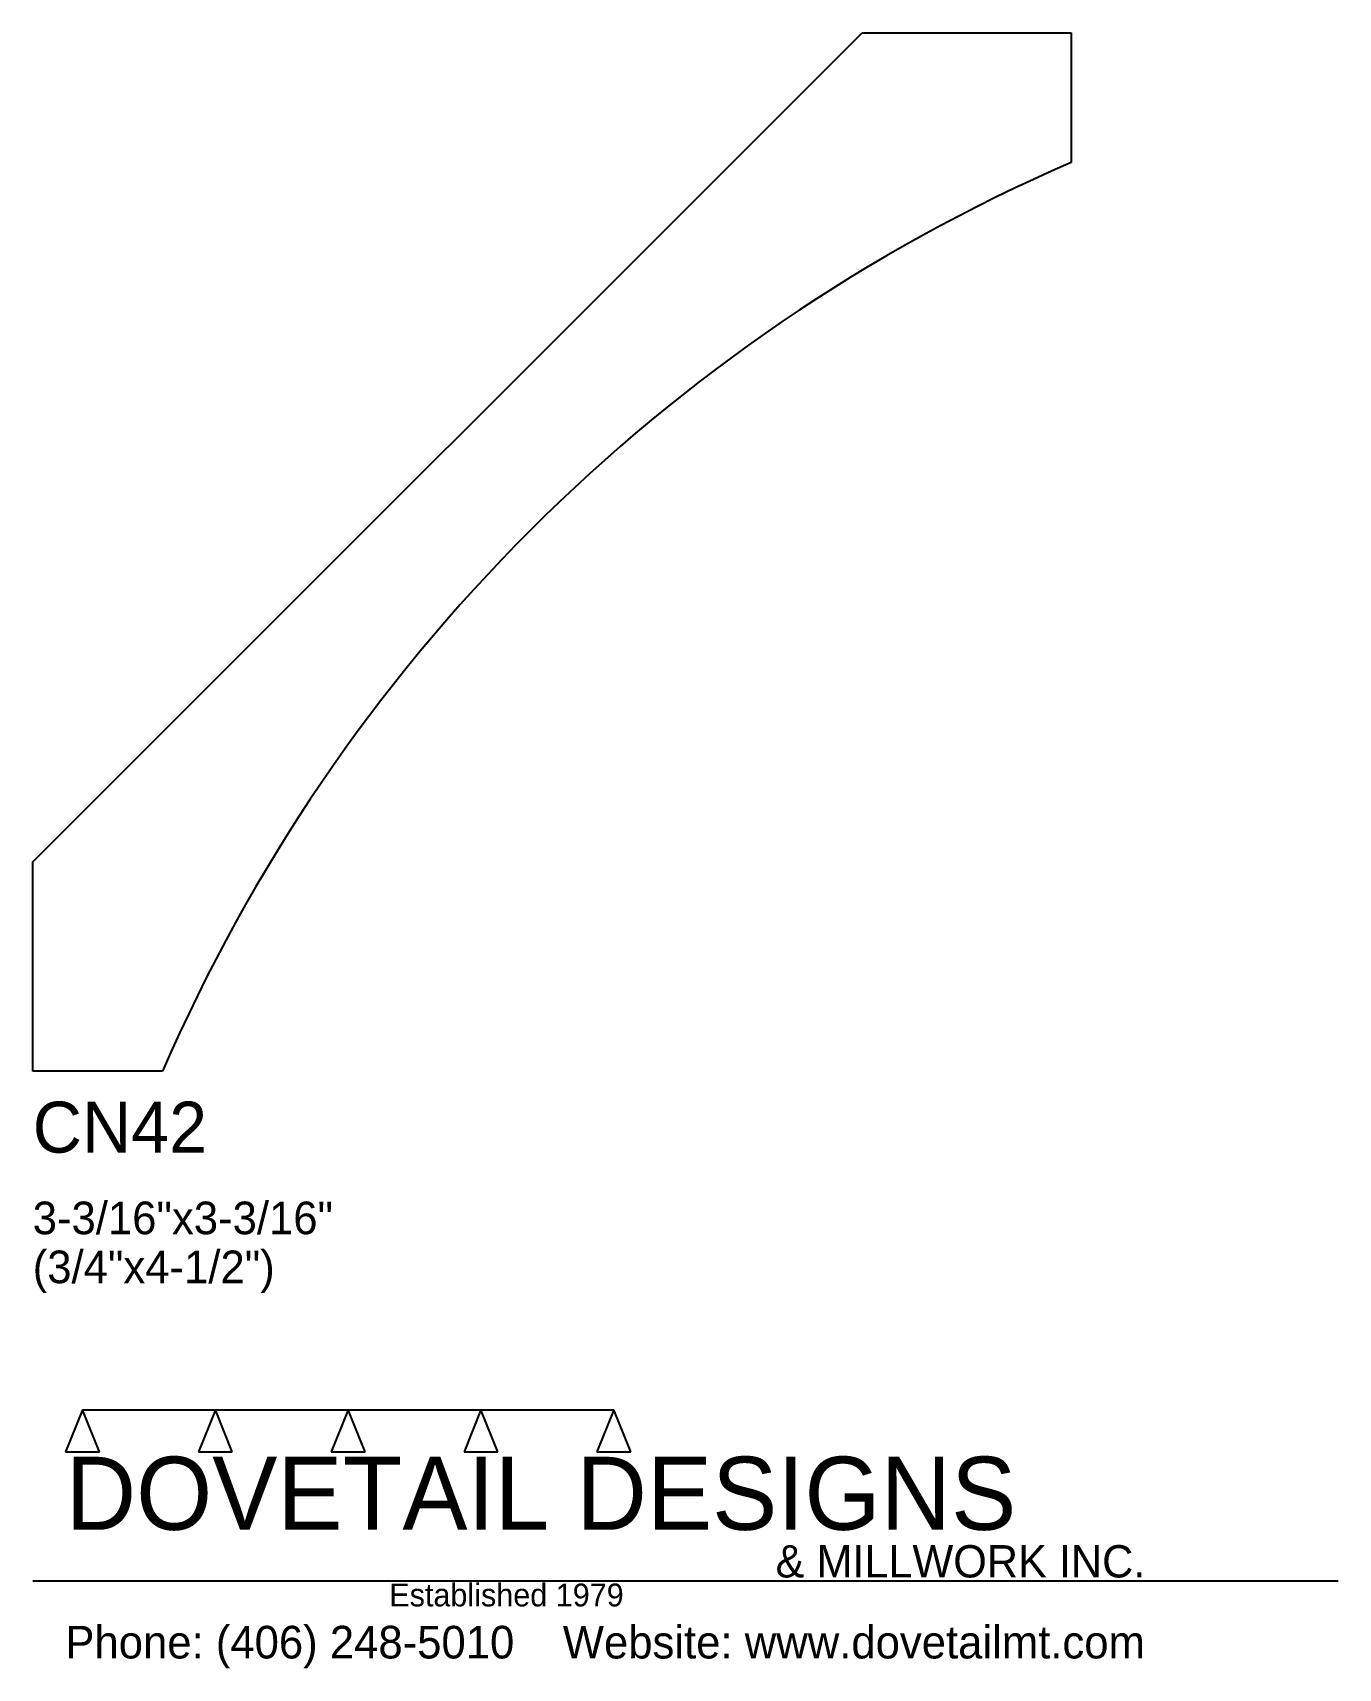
# Model space of a CAD drawing. Extents: x 0 to 4, y -1.83 to 3.18.
import ezdxf

# ---------------------------------------------------------------- set-up
doc = ezdxf.new("R2010")
doc.units = 0
doc.header["$MEASUREMENT"] = 0
for name, color, linetype in [('APS_GEOMETRY', 7, 'Continuous'), ('CONSTRUCTION', 7, 'Continuous'), ('TEXT', 7, 'Continuous')]:
    doc.layers.add(name, color=color, linetype=linetype)

msp = doc.modelspace()

# ---------------------------------------------------------------- linework, layer by layer
at = {"layer": 'APS_GEOMETRY'}
for p, q in [((0, 0.640815), (2.541165, 3.18198)), ((2.541165, 3.18198), (3.181981, 3.18198)), ((3.181981, 3.18198), (3.181981, 2.784233)), ((0, 0), (0, 0.640815)), ((0.397748, 0), (0, 0))]:
    msp.add_line(p, q, dxfattribs=at)
msp.add_arc((5.311592, -2.129611), 5.355474, 113.431425, 156.568575, dxfattribs=at)
at = {"layer": 'CONSTRUCTION'}
for p, q in [((0.152615, -1.038482), (0.10065, -1.166909)), ((0.152615, -1.038482), (0.559547, -1.03848)), ((0.20458, -1.166909), (0.152615, -1.038482)), ((0.559547, -1.03848), (0.507582, -1.166908)), ((0.611512, -1.166908), (0.559547, -1.03848)), ((0.559547, -1.03848), (0.966478, -1.03848)), ((0.966478, -1.03848), (0.914513, -1.166908)), ((1.018442, -1.166908), (0.966478, -1.03848)), ((0.966478, -1.03848), (1.373408, -1.03848)), ((1.373408, -1.03848), (1.321443, -1.166908)), ((1.425373, -1.166908), (1.373408, -1.03848)), ((1.373408, -1.03848), (1.780281, -1.038482)), ((1.780281, -1.038482), (1.728316, -1.166909)), ((1.832246, -1.166909), (1.780281, -1.038482)), ((0.10065, -1.166909), (0.20458, -1.166909)), ((0.507582, -1.166908), (0.611512, -1.166908)), ((0.914513, -1.166908), (1.018442, -1.166908)), ((1.321443, -1.166908), (1.425373, -1.166908)), ((1.728316, -1.166909), (1.832246, -1.166909)), ((0, -1.561751), (4, -1.561751))]:
    msp.add_line(p, q, dxfattribs=at)

# ---------------------------------------------------------------- texts
at = {"layer": 'TEXT'}
for s, height, p in [('CN42', 0.15625, (0, -0.25)), ('3-3/16"x3-3/16"', 0.1, (0, -0.5)), ('(3/4"x4-1/2")', 0.1, (0, -0.65)), ('DOVETAIL DESIGNS', 0.224, (0.10065, -1.405784)), ('& MILLWORK INC.', 0.099, (2.276036, -1.551751)), ('Established 1979', 0.07, (1.092458, -1.640461)), ('Phone: (406) 248-5010    Website: www.dovetailmt.com', 0.1, (0.1, -1.8))]:
    msp.add_text(s, height=height, dxfattribs=at).set_placement(p)

doc.saveas('drawing.dxf')
